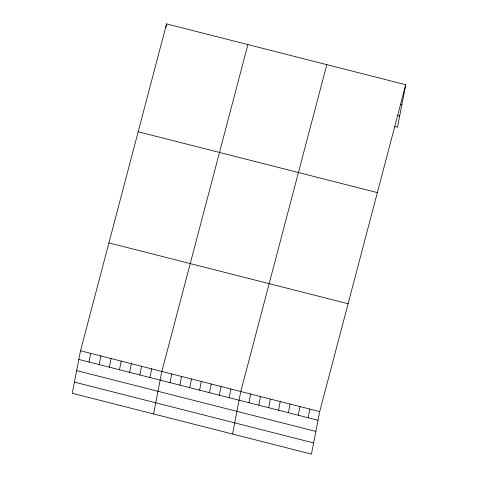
<?xml version="1.0" encoding="UTF-8"?>
<svg xmlns="http://www.w3.org/2000/svg" width="478" height="478" viewBox="0 0 478 478"><rect width="100%" height="100%" fill="white"/><g stroke="black" fill="none" stroke-linecap="round" stroke-linejoin="round"><path stroke-width="0.72" d="M80.519 350.768L72.256 393.275L311.435 454.1L319.698 411.594L405.744 84.726L166.565 23.9L80.519 350.768L319.698 411.594M88.998 362.019L90.683 353.35M99.161 364.606L100.846 355.937M165.866 27.515L166.565 23.9M109.331 367.194L111.016 358.524M119.494 369.775L121.179 361.105M129.657 372.362L131.342 363.692M139.827 374.943L141.512 366.279M149.99 377.53L151.675 368.861M153.575 413.954L161.839 371.448L247.885 44.579M170.019 382.627L171.704 373.957M179.889 385.137L181.574 376.467M189.754 387.646L191.439 378.976M199.619 390.15L201.304 381.486M209.484 392.659L211.168 383.989M219.348 395.169L221.039 386.499M229.219 397.678L230.904 389.008M232.505 434.03L240.769 391.518L326.815 64.65M248.948 402.697L250.633 394.027M258.813 405.207L260.498 396.537M268.684 407.716L270.369 399.046M278.549 410.226L280.233 401.556M288.413 412.735L290.098 404.065M298.278 415.245L299.963 406.575M308.149 417.748L309.834 409.084M405.744 84.726L397.481 127.232L394.661 126.515M400.48 104.204L401.89 104.562M397.541 115.527L399.65 116.064M138.172 131.767L377.351 192.592M108.912 242.902L348.092 303.727M78.834 359.438L318.013 420.258M76.665 370.605L315.844 431.425M74.425 382.107L313.604 442.933"/></g></svg>
